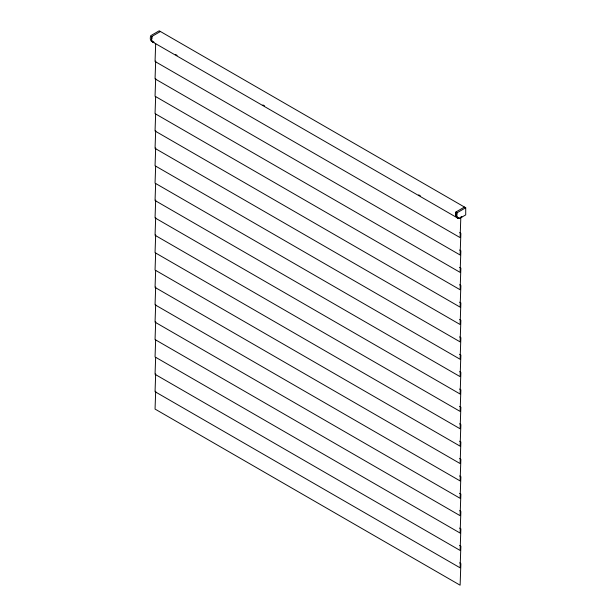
<?xml version="1.0" encoding="UTF-8"?>
<svg xmlns="http://www.w3.org/2000/svg" width="616" height="616" viewBox="0 0 616 616"><rect width="100%" height="100%" fill="white"/><g stroke="black" fill="none" stroke-linecap="round" stroke-linejoin="round"><path stroke-width="0.92" d="M155.679 43.636L155.055 61.484L460.113 237.614L460.837 216.94M155.679 61.015L155.055 78.871L460.113 254.993L460.868 233.379L459.59 232.64M155.679 78.394L155.055 96.25L460.113 272.372L460.868 250.758L459.59 250.019M155.648 96.712L155.055 113.629L460.113 289.751L460.868 268.137L459.59 267.398M155.648 114.091L155.055 131.008L460.113 307.13L460.868 285.516L459.59 284.777M155.679 130.53L155.055 148.387L460.113 324.509L460.868 302.895L459.59 302.163M155.679 147.909L155.055 165.766L460.113 341.888L460.868 320.274L459.59 319.542M155.648 166.228L155.055 183.144L460.113 359.267L460.868 337.653L459.59 336.921M155.648 183.606L155.055 200.523L460.113 376.645L460.868 355.039L459.59 354.3M155.679 200.046L155.055 217.902L460.113 394.024L460.868 372.418L459.59 371.679M155.679 217.433L155.055 235.281L460.113 411.403L460.868 389.797L459.59 389.058M155.679 234.811L155.055 252.66L460.113 428.782L460.868 407.176L459.59 406.437M155.648 253.13L155.055 270.039L460.113 446.161L460.868 424.555L459.59 423.816M155.648 270.509L155.055 287.418L460.113 463.548L460.868 441.934L459.59 441.195M155.679 286.948L155.055 304.797L460.113 480.927L460.868 459.313L459.59 458.573M155.679 304.327L155.055 322.176L460.113 498.305L460.868 476.692L459.59 475.952M155.679 321.706L155.055 339.562L460.113 515.684L460.868 494.07L459.59 493.331M155.648 340.024L155.055 356.941L460.113 533.063L460.868 511.449L459.59 510.71M155.648 357.403L155.055 374.32L460.113 550.442L460.868 528.828L459.59 528.089M155.679 373.843L155.055 391.699L460.113 567.821L460.868 546.207L459.59 545.468M155.679 391.222L155.055 409.078L460.113 585.2L460.868 563.586L459.59 562.855M160.445 31.508L151.975 36.398L151.551 39.717L152.56 41.903L458.273 218.41M151.582 38.115L151.983 36.406M464.495 207.045L456.009 211.942L455.717 215.954L457.218 217.81M455.986 212.959L456.163 212.174M455.778 212.797L456.017 211.942L457.257 212.666L465.719 207.777L159.205 30.8L150.735 35.69C150.104 37.561 149.742 40.972 152.252 41.542M457.257 212.666L456.826 215.97L457.934 218.21M457.526 217.795L458.05 217.756M457.534 217.787L458.196 217.841M458.635 218.434L461.8 217.009L461.669 216.524M457.665 217.879L456.964 217.656M458.142 218.334L459.852 218.295L465.719 214.899L465.719 207.777M152.56 41.903L154.023 42.219L152.568 41.903L151.89 41.026M175.445 54.431L177.115 55.394M262.909 104.928L264.58 105.89M418.68 194.856L420.351 195.819M456.541 216.562L456.972 216.932M455.717 215.954L455.932 216.562M456.102 215.754L455.948 215.146A6.653 3.842 -60 0 1 455.894 213.729M151.829 38.923A6.653 3.842 -60 0 1 151.844 38.192"/></g></svg>
